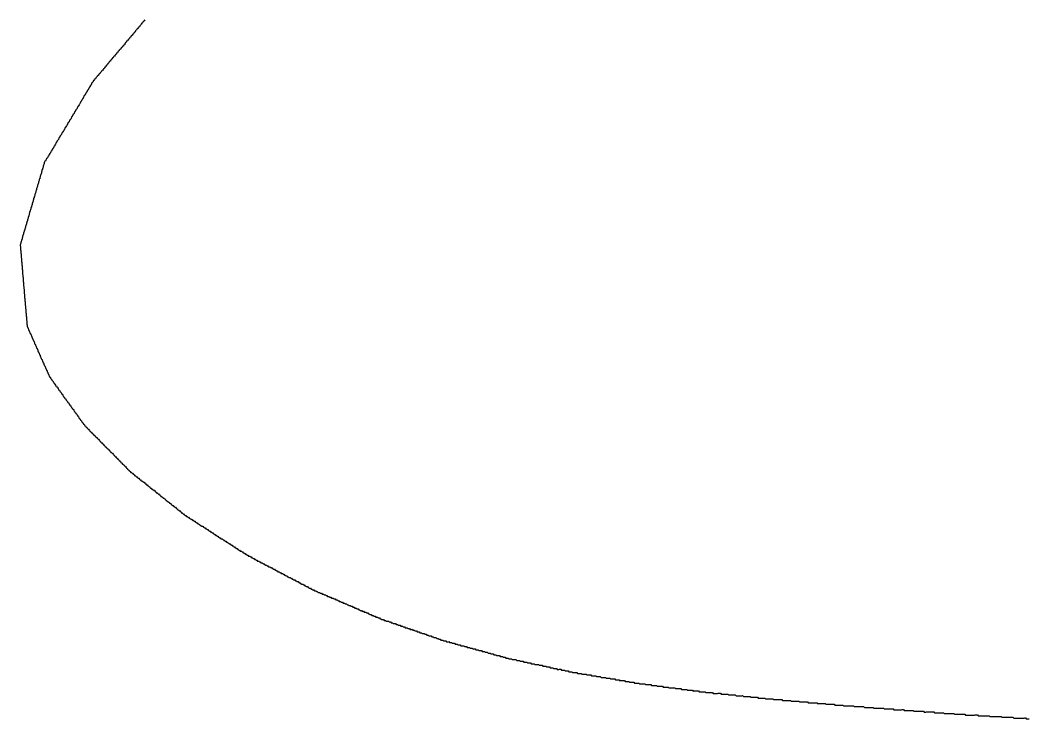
# Model space of a CAD drawing. Header units: millimetres. Extents: x 41 to 1041, y 1148 to 1248.
# Drawn here: x 66.78 to 78.84, y 1159.29 to 1167.64 of the extents above; entities that cross this region are included whole.
import ezdxf

# ---------------------------------------------------------------- set-up
doc = ezdxf.new("R2010")
doc.units = ezdxf.units.MM

msp = doc.modelspace()

# ---------------------------------------------------------------- linework, layer by layer
at = {"color": 3}
msp.add_polyline3d([(68.269, 1167.646, 0), (68.263, 1167.636, 0), (68.257, 1167.626, 0), (68.251, 1167.626, 0), (68.246, 1167.616, 0), (68.24, 1167.606, 0), (68.234, 1167.606, 0), (68.228, 1167.596, 0), (68.222, 1167.586, 0), (68.217, 1167.585, 0), (68.211, 1167.575, 0), (68.205, 1167.565, 0), (68.199, 1167.565, 0), (68.194, 1167.555, 0), (68.188, 1167.545, 0), (68.182, 1167.545, 0), (68.176, 1167.535, 0), (68.172, 1167.525, 0), (68.166, 1167.525, 0), (68.16, 1167.515, 0), (68.154, 1167.505, 0), (68.149, 1167.495, 0), (68.143, 1167.495, 0), (68.137, 1167.485, 0), (68.131, 1167.475, 0), (68.126, 1167.475, 0), (68.12, 1167.465, 0), (68.114, 1167.455, 0), (68.108, 1167.455, 0), (68.102, 1167.445, 0), (68.097, 1167.435, 0), (68.091, 1167.435, 0), (68.085, 1167.425, 0), (68.079, 1167.415, 0), (68.074, 1167.415, 0), (68.068, 1167.404, 0), (68.062, 1167.394, 0), (68.056, 1167.394, 0), (68.052, 1167.384, 0), (68.046, 1167.374, 0), (68.04, 1167.374, 0), (68.034, 1167.364, 0), (68.028, 1167.354, 0), (68.023, 1167.354, 0), (68.017, 1167.344, 0), (68.011, 1167.334, 0), (68.005, 1167.334, 0), (68, 1167.324, 0), (67.994, 1167.314, 0), (67.988, 1167.314, 0), (67.982, 1167.304, 0), (67.977, 1167.294, 0), (67.971, 1167.294, 0), (67.965, 1167.284, 0), (67.959, 1167.274, 0), (67.953, 1167.274, 0), (67.948, 1167.264, 0), (67.942, 1167.254, 0), (67.936, 1167.254, 0), (67.93, 1167.244, 0), (67.926, 1167.233, 0), (67.92, 1167.233, 0), (67.914, 1167.223, 0), (67.908, 1167.213, 0), (67.903, 1167.213, 0), (67.897, 1167.203, 0), (67.891, 1167.193, 0), (67.885, 1167.193, 0), (67.879, 1167.183, 0), (67.874, 1167.173, 0), (67.868, 1167.173, 0), (67.862, 1167.163, 0), (67.856, 1167.153, 0), (67.851, 1167.153, 0), (67.845, 1167.143, 0), (67.839, 1167.133, 0), (67.833, 1167.123, 0), (67.827, 1167.123, 0), (67.822, 1167.113, 0), (67.816, 1167.103, 0), (67.81, 1167.103, 0), (67.804, 1167.093, 0), (67.8, 1167.083, 0), (67.794, 1167.083, 0), (67.788, 1167.073, 0), (67.782, 1167.062, 0), (67.776, 1167.062, 0), (67.771, 1167.052, 0), (67.765, 1167.042, 0), (67.759, 1167.042, 0), (67.753, 1167.032, 0), (67.748, 1167.022, 0), (67.742, 1167.022, 0), (67.736, 1167.012, 0), (67.73, 1167.002, 0), (67.724, 1167.002, 0), (67.719, 1166.992, 0), (67.713, 1166.982, 0), (67.707, 1166.982, 0), (67.701, 1166.972, 0), (67.696, 1166.962, 0), (67.69, 1166.962, 0), (67.684, 1166.952, 0), (67.679, 1166.942, 0), (67.673, 1166.942, 0), (67.668, 1166.932, 0), (67.662, 1166.922, 0), (67.656, 1166.922, 0), (67.651, 1166.912, 0), (67.647, 1166.902, 0), (67.642, 1166.892, 0), (67.637, 1166.892, 0), (67.633, 1166.881, 0), (67.628, 1166.871, 0), (67.624, 1166.861, 0), (67.619, 1166.861, 0), (67.614, 1166.851, 0), (67.61, 1166.841, 0), (67.605, 1166.831, 0), (67.601, 1166.831, 0), (67.596, 1166.821, 0), (67.591, 1166.811, 0), (67.587, 1166.801, 0), (67.582, 1166.801, 0), (67.579, 1166.791, 0), (67.574, 1166.781, 0), (67.569, 1166.771, 0), (67.565, 1166.771, 0), (67.56, 1166.761, 0), (67.556, 1166.751, 0), (67.551, 1166.741, 0), (67.546, 1166.741, 0), (67.542, 1166.731, 0), (67.537, 1166.721, 0), (67.533, 1166.711, 0), (67.528, 1166.701, 0), (67.523, 1166.701, 0), (67.519, 1166.691, 0), (67.514, 1166.681, 0), (67.51, 1166.671, 0), (67.505, 1166.671, 0), (67.5, 1166.661, 0), (67.497, 1166.651, 0), (67.492, 1166.641, 0), (67.488, 1166.64, 0), (67.483, 1166.63, 0), (67.478, 1166.62, 0), (67.474, 1166.61, 0), (67.469, 1166.61, 0), (67.465, 1166.6, 0), (67.46, 1166.59, 0), (67.455, 1166.58, 0), (67.451, 1166.58, 0), (67.446, 1166.57, 0), (67.442, 1166.56, 0), (67.437, 1166.55, 0), (67.432, 1166.55, 0), (67.428, 1166.54, 0), (67.423, 1166.53, 0), (67.419, 1166.52, 0), (67.414, 1166.52, 0), (67.409, 1166.51, 0), (67.406, 1166.5, 0), (67.401, 1166.49, 0), (67.397, 1166.49, 0), (67.392, 1166.48, 0), (67.387, 1166.47, 0), (67.383, 1166.46, 0), (67.378, 1166.45, 0), (67.373, 1166.45, 0), (67.369, 1166.44, 0), (67.364, 1166.43, 0), (67.36, 1166.42, 0), (67.355, 1166.42, 0), (67.35, 1166.41, 0), (67.346, 1166.4, 0), (67.341, 1166.389, 0), (67.337, 1166.389, 0), (67.332, 1166.379, 0), (67.327, 1166.369, 0), (67.323, 1166.359, 0), (67.318, 1166.359, 0), (67.315, 1166.349, 0), (67.31, 1166.339, 0), (67.305, 1166.329, 0), (67.301, 1166.329, 0), (67.296, 1166.319, 0), (67.291, 1166.309, 0), (67.287, 1166.299, 0), (67.282, 1166.299, 0), (67.278, 1166.289, 0), (67.273, 1166.279, 0), (67.268, 1166.269, 0), (67.264, 1166.269, 0), (67.259, 1166.259, 0), (67.254, 1166.249, 0), (67.25, 1166.239, 0), (67.245, 1166.239, 0), (67.241, 1166.229, 0), (67.236, 1166.219, 0), (67.232, 1166.209, 0), (67.228, 1166.209, 0), (67.223, 1166.199, 0), (67.219, 1166.189, 0), (67.214, 1166.179, 0), (67.209, 1166.179, 0), (67.205, 1166.169, 0), (67.2, 1166.159, 0), (67.195, 1166.148, 0), (67.191, 1166.138, 0), (67.186, 1166.138, 0), (67.182, 1166.128, 0), (67.177, 1166.118, 0), (67.172, 1166.108, 0), (67.168, 1166.108, 0), (67.163, 1166.098, 0), (67.158, 1166.088, 0), (67.154, 1166.078, 0), (67.149, 1166.078, 0), (67.145, 1166.068, 0), (67.141, 1166.058, 0), (67.136, 1166.048, 0), (67.132, 1166.048, 0), (67.127, 1166.038, 0), (67.122, 1166.028, 0), (67.118, 1166.018, 0), (67.113, 1166.018, 0), (67.109, 1166.008, 0), (67.104, 1165.998, 0), (67.099, 1165.988, 0), (67.095, 1165.988, 0), (67.09, 1165.978, 0), (67.085, 1165.968, 0), (67.081, 1165.958, 0), (67.076, 1165.958, 0), (67.072, 1165.948, 0), (67.067, 1165.938, 0), (67.065, 1165.928, 0), (67.063, 1165.918, 0), (67.061, 1165.918, 0), (67.058, 1165.908, 0), (67.056, 1165.898, 0), (67.053, 1165.887, 0), (67.05, 1165.877, 0), (67.048, 1165.867, 0), (67.045, 1165.857, 0), (67.043, 1165.857, 0), (67.04, 1165.847, 0), (67.038, 1165.837, 0), (67.035, 1165.827, 0), (67.033, 1165.817, 0), (67.03, 1165.807, 0), (67.027, 1165.797, 0), (67.025, 1165.797, 0), (67.022, 1165.787, 0), (67.02, 1165.777, 0), (67.018, 1165.767, 0), (67.016, 1165.757, 0), (67.013, 1165.747, 0), (67.011, 1165.747, 0), (67.008, 1165.737, 0), (67.005, 1165.727, 0), (67.003, 1165.717, 0), (67, 1165.707, 0), (66.998, 1165.697, 0), (66.995, 1165.687, 0), (66.993, 1165.687, 0), (66.99, 1165.677, 0), (66.988, 1165.667, 0), (66.985, 1165.657, 0), (66.983, 1165.647, 0), (66.98, 1165.637, 0), (66.977, 1165.637, 0), (66.975, 1165.627, 0), (66.973, 1165.617, 0), (66.971, 1165.607, 0), (66.968, 1165.597, 0), (66.966, 1165.587, 0), (66.963, 1165.577, 0), (66.961, 1165.577, 0), (66.958, 1165.567, 0), (66.955, 1165.557, 0), (66.953, 1165.547, 0), (66.95, 1165.537, 0), (66.948, 1165.527, 0), (66.945, 1165.517, 0), (66.943, 1165.517, 0), (66.94, 1165.507, 0), (66.938, 1165.497, 0), (66.935, 1165.487, 0), (66.933, 1165.477, 0), (66.931, 1165.467, 0), (66.928, 1165.467, 0), (66.926, 1165.457, 0), (66.923, 1165.447, 0), (66.921, 1165.437, 0), (66.918, 1165.427, 0), (66.916, 1165.417, 0), (66.913, 1165.407, 0), (66.91, 1165.407, 0), (66.908, 1165.396, 0), (66.905, 1165.386, 0), (66.903, 1165.376, 0), (66.9, 1165.366, 0), (66.898, 1165.356, 0), (66.895, 1165.356, 0), (66.892, 1165.346, 0), (66.89, 1165.336, 0), (66.888, 1165.326, 0), (66.886, 1165.316, 0), (66.883, 1165.306, 0), (66.881, 1165.296, 0), (66.878, 1165.296, 0), (66.876, 1165.286, 0), (66.873, 1165.276, 0), (66.87, 1165.266, 0), (66.868, 1165.256, 0), (66.865, 1165.246, 0), (66.863, 1165.236, 0), (66.86, 1165.236, 0), (66.858, 1165.226, 0), (66.855, 1165.216, 0), (66.853, 1165.206, 0), (66.85, 1165.196, 0), (66.848, 1165.186, 0), (66.846, 1165.186, 0), (66.843, 1165.176, 0), (66.841, 1165.166, 0), (66.838, 1165.156, 0), (66.836, 1165.146, 0), (66.833, 1165.136, 0), (66.83, 1165.126, 0), (66.828, 1165.126, 0), (66.825, 1165.116, 0), (66.823, 1165.106, 0), (66.82, 1165.096, 0), (66.818, 1165.086, 0), (66.815, 1165.076, 0), (66.813, 1165.076, 0), (66.81, 1165.066, 0), (66.807, 1165.056, 0), (66.805, 1165.046, 0), (66.803, 1165.036, 0), (66.801, 1165.026, 0), (66.798, 1165.016, 0), (66.796, 1165.016, 0), (66.793, 1165.006, 0), (66.79, 1164.996, 0), (66.788, 1164.986, 0), (66.785, 1164.976, 0), (66.783, 1164.966, 0), (66.78, 1164.956, 0), (66.779, 1164.956, 0), (66.78, 1164.946, 0), (66.781, 1164.936, 0), (66.781, 1164.926, 0), (66.782, 1164.916, 0), (66.783, 1164.906, 0), (66.783, 1164.896, 0), (66.785, 1164.886, 0), (66.786, 1164.886, 0), (66.787, 1164.876, 0), (66.787, 1164.866, 0), (66.788, 1164.856, 0), (66.789, 1164.846, 0), (66.789, 1164.836, 0), (66.79, 1164.826, 0), (66.791, 1164.816, 0), (66.791, 1164.806, 0), (66.792, 1164.806, 0), (66.793, 1164.796, 0), (66.793, 1164.786, 0), (66.794, 1164.776, 0), (66.795, 1164.766, 0), (66.796, 1164.756, 0), (66.797, 1164.746, 0), (66.798, 1164.736, 0), (66.799, 1164.736, 0), (66.799, 1164.726, 0), (66.8, 1164.716, 0), (66.801, 1164.706, 0), (66.801, 1164.696, 0), (66.802, 1164.686, 0), (66.803, 1164.676, 0), (66.803, 1164.666, 0), (66.804, 1164.656, 0), (66.805, 1164.656, 0), (66.806, 1164.646, 0), (66.806, 1164.636, 0), (66.807, 1164.626, 0), (66.808, 1164.616, 0), (66.808, 1164.606, 0), (66.81, 1164.596, 0), (66.811, 1164.586, 0), (66.811, 1164.586, 0), (66.812, 1164.576, 0), (66.813, 1164.566, 0), (66.813, 1164.556, 0), (66.814, 1164.546, 0), (66.815, 1164.536, 0), (66.816, 1164.526, 0), (66.816, 1164.516, 0), (66.817, 1164.506, 0), (66.818, 1164.506, 0), (66.818, 1164.496, 0), (66.819, 1164.486, 0), (66.82, 1164.476, 0), (66.82, 1164.466, 0), (66.821, 1164.456, 0), (66.823, 1164.446, 0), (66.823, 1164.436, 0), (66.824, 1164.436, 0), (66.825, 1164.426, 0), (66.826, 1164.416, 0), (66.826, 1164.406, 0), (66.827, 1164.396, 0), (66.828, 1164.386, 0), (66.828, 1164.376, 0), (66.829, 1164.366, 0), (66.83, 1164.356, 0), (66.83, 1164.356, 0), (66.831, 1164.346, 0), (66.832, 1164.336, 0), (66.832, 1164.326, 0), (66.833, 1164.316, 0), (66.835, 1164.306, 0), (66.836, 1164.296, 0), (66.836, 1164.286, 0), (66.837, 1164.276, 0), (66.838, 1164.276, 0), (66.838, 1164.266, 0), (66.839, 1164.256, 0), (66.84, 1164.246, 0), (66.84, 1164.236, 0), (66.841, 1164.226, 0), (66.842, 1164.216, 0), (66.842, 1164.206, 0), (66.843, 1164.206, 0), (66.844, 1164.196, 0), (66.845, 1164.186, 0), (66.845, 1164.176, 0), (66.846, 1164.166, 0), (66.848, 1164.156, 0), (66.848, 1164.146, 0), (66.849, 1164.136, 0), (66.85, 1164.126, 0), (66.85, 1164.126, 0), (66.851, 1164.116, 0), (66.852, 1164.106, 0), (66.853, 1164.096, 0), (66.853, 1164.086, 0), (66.854, 1164.076, 0), (66.855, 1164.066, 0), (66.855, 1164.056, 0), (66.856, 1164.056, 0), (66.857, 1164.046, 0), (66.857, 1164.036, 0), (66.858, 1164.026, 0), (66.859, 1164.016, 0), (66.86, 1164.006, 0), (66.861, 1163.996, 0), (66.862, 1163.986, 0), (66.863, 1163.976, 0), (66.866, 1163.976, 0), (66.87, 1163.966, 0), (66.873, 1163.956, 0), (66.877, 1163.946, 0), (66.88, 1163.936, 0), (66.884, 1163.936, 0), (66.887, 1163.926, 0), (66.891, 1163.916, 0), (66.894, 1163.906, 0), (66.898, 1163.896, 0), (66.901, 1163.896, 0), (66.905, 1163.886, 0), (66.909, 1163.876, 0), (66.913, 1163.866, 0), (66.917, 1163.857, 0), (66.92, 1163.847, 0), (66.924, 1163.847, 0), (66.927, 1163.837, 0), (66.931, 1163.827, 0), (66.934, 1163.817, 0), (66.938, 1163.807, 0), (66.941, 1163.807, 0), (66.945, 1163.797, 0), (66.949, 1163.787, 0), (66.952, 1163.777, 0), (66.956, 1163.767, 0), (66.959, 1163.767, 0), (66.963, 1163.757, 0), (66.966, 1163.747, 0), (66.97, 1163.737, 0), (66.973, 1163.727, 0), (66.978, 1163.717, 0), (66.981, 1163.717, 0), (66.985, 1163.707, 0), (66.989, 1163.697, 0), (66.992, 1163.687, 0), (66.996, 1163.677, 0), (66.999, 1163.677, 0), (67.003, 1163.667, 0), (67.006, 1163.657, 0), (67.01, 1163.647, 0), (67.013, 1163.637, 0), (67.017, 1163.637, 0), (67.02, 1163.627, 0), (67.024, 1163.617, 0), (67.028, 1163.607, 0), (67.031, 1163.597, 0), (67.035, 1163.587, 0), (67.038, 1163.587, 0), (67.042, 1163.577, 0), (67.046, 1163.567, 0), (67.05, 1163.557, 0), (67.053, 1163.547, 0), (67.057, 1163.547, 0), (67.061, 1163.537, 0), (67.064, 1163.528, 0), (67.068, 1163.518, 0), (67.071, 1163.508, 0), (67.075, 1163.508, 0), (67.078, 1163.498, 0), (67.082, 1163.488, 0), (67.085, 1163.478, 0), (67.089, 1163.468, 0), (67.092, 1163.458, 0), (67.096, 1163.458, 0), (67.1, 1163.448, 0), (67.103, 1163.438, 0), (67.108, 1163.428, 0), (67.111, 1163.418, 0), (67.115, 1163.418, 0), (67.118, 1163.408, 0), (67.122, 1163.398, 0), (67.125, 1163.388, 0), (67.129, 1163.378, 0), (67.134, 1163.378, 0), (67.139, 1163.368, 0), (67.144, 1163.358, 0), (67.149, 1163.348, 0), (67.154, 1163.348, 0), (67.159, 1163.338, 0), (67.165, 1163.328, 0), (67.17, 1163.328, 0), (67.175, 1163.318, 0), (67.18, 1163.308, 0), (67.185, 1163.298, 0), (67.19, 1163.298, 0), (67.195, 1163.288, 0), (67.201, 1163.278, 0), (67.207, 1163.268, 0), (67.212, 1163.269, 0), (67.217, 1163.259, 0), (67.222, 1163.249, 0), (67.227, 1163.249, 0), (67.232, 1163.239, 0), (67.237, 1163.229, 0), (67.242, 1163.219, 0), (67.248, 1163.219, 0), (67.253, 1163.209, 0), (67.258, 1163.199, 0), (67.263, 1163.199, 0), (67.268, 1163.189, 0), (67.273, 1163.179, 0), (67.278, 1163.169, 0), (67.283, 1163.169, 0), (67.289, 1163.159, 0), (67.294, 1163.149, 0), (67.299, 1163.139, 0), (67.304, 1163.139, 0), (67.31, 1163.129, 0), (67.315, 1163.119, 0), (67.32, 1163.119, 0), (67.325, 1163.109, 0), (67.331, 1163.099, 0), (67.336, 1163.089, 0), (67.341, 1163.089, 0), (67.346, 1163.079, 0), (67.351, 1163.069, 0), (67.356, 1163.069, 0), (67.361, 1163.06, 0), (67.366, 1163.05, 0), (67.372, 1163.04, 0), (67.377, 1163.04, 0), (67.382, 1163.03, 0), (67.387, 1163.02, 0), (67.392, 1163.01, 0), (67.397, 1163.01, 0), (67.402, 1163, 0), (67.409, 1162.99, 0), (67.414, 1162.99, 0), (67.419, 1162.98, 0), (67.424, 1162.97, 0), (67.429, 1162.96, 0), (67.434, 1162.96, 0), (67.439, 1162.95, 0), (67.444, 1162.94, 0), (67.45, 1162.94, 0), (67.455, 1162.93, 0), (67.46, 1162.92, 0), (67.465, 1162.91, 0), (67.47, 1162.91, 0), (67.475, 1162.9, 0), (67.48, 1162.89, 0), (67.486, 1162.88, 0), (67.491, 1162.88, 0), (67.496, 1162.87, 0), (67.501, 1162.86, 0), (67.506, 1162.861, 0), (67.511, 1162.851, 0), (67.517, 1162.841, 0), (67.522, 1162.831, 0), (67.528, 1162.831, 0), (67.533, 1162.821, 0), (67.538, 1162.811, 0), (67.543, 1162.811, 0), (67.548, 1162.801, 0), (67.554, 1162.791, 0), (67.56, 1162.791, 0), (67.566, 1162.781, 0), (67.573, 1162.771, 0), (67.579, 1162.771, 0), (67.585, 1162.761, 0), (67.591, 1162.751, 0), (67.597, 1162.751, 0), (67.603, 1162.741, 0), (67.61, 1162.731, 0), (67.616, 1162.731, 0), (67.622, 1162.721, 0), (67.628, 1162.721, 0), (67.634, 1162.711, 0), (67.641, 1162.701, 0), (67.647, 1162.701, 0), (67.654, 1162.692, 0), (67.66, 1162.682, 0), (67.666, 1162.682, 0), (67.672, 1162.672, 0), (67.679, 1162.662, 0), (67.685, 1162.662, 0), (67.691, 1162.652, 0), (67.697, 1162.652, 0), (67.703, 1162.642, 0), (67.71, 1162.632, 0), (67.716, 1162.632, 0), (67.722, 1162.622, 0), (67.728, 1162.612, 0), (67.734, 1162.612, 0), (67.74, 1162.602, 0), (67.747, 1162.592, 0), (67.753, 1162.592, 0), (67.759, 1162.582, 0), (67.765, 1162.582, 0), (67.771, 1162.572, 0), (67.778, 1162.562, 0), (67.784, 1162.562, 0), (67.791, 1162.552, 0), (67.797, 1162.542, 0), (67.803, 1162.543, 0), (67.809, 1162.533, 0), (67.816, 1162.523, 0), (67.822, 1162.523, 0), (67.828, 1162.513, 0), (67.834, 1162.513, 0), (67.84, 1162.503, 0), (67.847, 1162.493, 0), (67.853, 1162.493, 0), (67.859, 1162.483, 0), (67.865, 1162.473, 0), (67.871, 1162.473, 0), (67.878, 1162.463, 0), (67.884, 1162.463, 0), (67.89, 1162.453, 0), (67.896, 1162.443, 0), (67.902, 1162.443, 0), (67.908, 1162.433, 0), (67.915, 1162.423, 0), (67.921, 1162.423, 0), (67.927, 1162.413, 0), (67.934, 1162.403, 0), (67.94, 1162.403, 0), (67.947, 1162.394, 0), (67.953, 1162.394, 0), (67.959, 1162.384, 0), (67.965, 1162.374, 0), (67.971, 1162.374, 0), (67.978, 1162.364, 0), (67.984, 1162.354, 0), (67.99, 1162.354, 0), (67.996, 1162.344, 0), (68.002, 1162.334, 0), (68.008, 1162.334, 0), (68.015, 1162.324, 0), (68.021, 1162.324, 0), (68.027, 1162.314, 0), (68.033, 1162.304, 0), (68.039, 1162.304, 0), (68.046, 1162.294, 0), (68.052, 1162.284, 0), (68.058, 1162.284, 0), (68.064, 1162.274, 0), (68.07, 1162.264, 0), (68.077, 1162.264, 0), (68.084, 1162.254, 0), (68.09, 1162.254, 0), (68.096, 1162.245, 0), (68.103, 1162.235, 0), (68.11, 1162.235, 0), (68.117, 1162.225, 0), (68.123, 1162.225, 0), (68.13, 1162.215, 0), (68.137, 1162.215, 0), (68.144, 1162.205, 0), (68.151, 1162.195, 0), (68.158, 1162.195, 0), (68.165, 1162.185, 0), (68.172, 1162.185, 0), (68.179, 1162.175, 0), (68.185, 1162.175, 0), (68.192, 1162.165, 0), (68.199, 1162.165, 0), (68.206, 1162.155, 0), (68.213, 1162.145, 0), (68.22, 1162.145, 0), (68.227, 1162.135, 0), (68.234, 1162.135, 0), (68.241, 1162.126, 0), (68.248, 1162.126, 0), (68.255, 1162.116, 0), (68.262, 1162.116, 0), (68.269, 1162.106, 0), (68.276, 1162.096, 0), (68.283, 1162.096, 0), (68.29, 1162.086, 0), (68.297, 1162.086, 0), (68.304, 1162.076, 0), (68.311, 1162.076, 0), (68.317, 1162.066, 0), (68.324, 1162.066, 0), (68.331, 1162.056, 0), (68.338, 1162.046, 0), (68.345, 1162.046, 0), (68.352, 1162.036, 0), (68.359, 1162.036, 0), (68.366, 1162.026, 0), (68.373, 1162.026, 0), (68.38, 1162.016, 0), (68.386, 1162.017, 0), (68.393, 1162.007, 0), (68.4, 1161.997, 0), (68.407, 1161.997, 0), (68.414, 1161.987, 0), (68.421, 1161.987, 0), (68.428, 1161.977, 0), (68.435, 1161.977, 0), (68.443, 1161.967, 0), (68.45, 1161.967, 0), (68.456, 1161.957, 0), (68.463, 1161.947, 0), (68.47, 1161.947, 0), (68.477, 1161.937, 0), (68.484, 1161.937, 0), (68.491, 1161.927, 0), (68.498, 1161.927, 0), (68.505, 1161.917, 0), (68.512, 1161.917, 0), (68.518, 1161.907, 0), (68.525, 1161.897, 0), (68.532, 1161.898, 0), (68.539, 1161.888, 0), (68.546, 1161.888, 0), (68.553, 1161.878, 0), (68.56, 1161.878, 0), (68.567, 1161.868, 0), (68.574, 1161.868, 0), (68.581, 1161.858, 0), (68.587, 1161.848, 0), (68.594, 1161.848, 0), (68.601, 1161.838, 0), (68.608, 1161.838, 0), (68.615, 1161.828, 0), (68.622, 1161.828, 0), (68.63, 1161.818, 0), (68.637, 1161.818, 0), (68.644, 1161.808, 0), (68.651, 1161.798, 0), (68.657, 1161.798, 0), (68.664, 1161.788, 0), (68.671, 1161.788, 0), (68.678, 1161.778, 0), (68.685, 1161.779, 0), (68.692, 1161.769, 0), (68.699, 1161.769, 0), (68.706, 1161.759, 0), (68.713, 1161.749, 0), (68.72, 1161.749, 0), (68.727, 1161.739, 0), (68.733, 1161.739, 0), (68.74, 1161.729, 0), (68.747, 1161.729, 0), (68.754, 1161.719, 0), (68.762, 1161.719, 0), (68.769, 1161.709, 0), (68.777, 1161.709, 0), (68.784, 1161.699, 0), (68.791, 1161.699, 0), (68.799, 1161.689, 0), (68.806, 1161.689, 0), (68.815, 1161.679, 0), (68.822, 1161.679, 0), (68.83, 1161.67, 0), (68.837, 1161.67, 0), (68.844, 1161.66, 0), (68.852, 1161.66, 0), (68.859, 1161.65, 0), (68.867, 1161.65, 0), (68.874, 1161.64, 0), (68.881, 1161.64, 0), (68.889, 1161.63, 0), (68.896, 1161.63, 0), (68.904, 1161.62, 0), (68.911, 1161.62, 0), (68.919, 1161.61, 0), (68.926, 1161.61, 0), (68.933, 1161.6, 0), (68.941, 1161.6, 0), (68.948, 1161.59, 0), (68.956, 1161.59, 0), (68.963, 1161.59, 0), (68.97, 1161.58, 0), (68.978, 1161.581, 0), (68.985, 1161.571, 0), (68.993, 1161.571, 0), (69, 1161.561, 0), (69.008, 1161.561, 0), (69.015, 1161.551, 0), (69.022, 1161.551, 0), (69.03, 1161.541, 0), (69.037, 1161.541, 0), (69.046, 1161.531, 0), (69.053, 1161.531, 0), (69.061, 1161.521, 0), (69.068, 1161.521, 0), (69.075, 1161.511, 0), (69.083, 1161.511, 0), (69.09, 1161.501, 0), (69.098, 1161.501, 0), (69.105, 1161.491, 0), (69.112, 1161.491, 0), (69.12, 1161.482, 0), (69.127, 1161.482, 0), (69.135, 1161.472, 0), (69.142, 1161.472, 0), (69.15, 1161.462, 0), (69.157, 1161.462, 0), (69.164, 1161.452, 0), (69.172, 1161.452, 0), (69.179, 1161.442, 0), (69.187, 1161.442, 0), (69.194, 1161.442, 0), (69.202, 1161.432, 0), (69.209, 1161.432, 0), (69.216, 1161.422, 0), (69.224, 1161.422, 0), (69.231, 1161.412, 0), (69.239, 1161.412, 0), (69.246, 1161.402, 0), (69.253, 1161.402, 0), (69.261, 1161.392, 0), (69.268, 1161.393, 0), (69.277, 1161.383, 0), (69.284, 1161.383, 0), (69.292, 1161.373, 0), (69.299, 1161.373, 0), (69.306, 1161.363, 0), (69.314, 1161.363, 0), (69.321, 1161.353, 0), (69.329, 1161.353, 0), (69.336, 1161.343, 0), (69.344, 1161.343, 0), (69.351, 1161.333, 0), (69.358, 1161.333, 0), (69.366, 1161.323, 0), (69.373, 1161.323, 0), (69.381, 1161.313, 0), (69.388, 1161.313, 0), (69.396, 1161.303, 0), (69.403, 1161.303, 0), (69.41, 1161.293, 0), (69.418, 1161.294, 0), (69.425, 1161.294, 0), (69.433, 1161.284, 0), (69.44, 1161.284, 0), (69.448, 1161.274, 0), (69.455, 1161.274, 0), (69.462, 1161.264, 0), (69.47, 1161.264, 0), (69.477, 1161.254, 0), (69.485, 1161.254, 0), (69.492, 1161.244, 0), (69.5, 1161.244, 0), (69.509, 1161.234, 0), (69.517, 1161.234, 0), (69.525, 1161.234, 0), (69.532, 1161.224, 0), (69.54, 1161.224, 0), (69.548, 1161.214, 0), (69.556, 1161.214, 0), (69.564, 1161.205, 0), (69.571, 1161.205, 0), (69.579, 1161.205, 0), (69.587, 1161.195, 0), (69.595, 1161.195, 0), (69.603, 1161.185, 0), (69.61, 1161.185, 0), (69.618, 1161.175, 0), (69.626, 1161.175, 0), (69.634, 1161.175, 0), (69.642, 1161.165, 0), (69.649, 1161.165, 0), (69.657, 1161.155, 0), (69.665, 1161.155, 0), (69.673, 1161.155, 0), (69.681, 1161.145, 0), (69.688, 1161.145, 0), (69.696, 1161.135, 0), (69.704, 1161.135, 0), (69.712, 1161.126, 0), (69.72, 1161.126, 0), (69.728, 1161.126, 0), (69.735, 1161.116, 0), (69.743, 1161.116, 0), (69.751, 1161.106, 0), (69.759, 1161.106, 0), (69.767, 1161.106, 0), (69.775, 1161.096, 0), (69.783, 1161.096, 0), (69.791, 1161.086, 0), (69.799, 1161.086, 0), (69.807, 1161.076, 0), (69.814, 1161.076, 0), (69.822, 1161.076, 0), (69.83, 1161.066, 0), (69.838, 1161.066, 0), (69.846, 1161.056, 0), (69.853, 1161.057, 0), (69.861, 1161.047, 0), (69.869, 1161.047, 0), (69.877, 1161.047, 0), (69.885, 1161.037, 0), (69.893, 1161.037, 0), (69.9, 1161.027, 0), (69.908, 1161.027, 0), (69.916, 1161.027, 0), (69.924, 1161.017, 0), (69.932, 1161.017, 0), (69.939, 1161.007, 0), (69.947, 1161.007, 0), (69.955, 1160.997, 0), (69.963, 1160.997, 0), (69.971, 1160.997, 0), (69.978, 1160.987, 0), (69.986, 1160.987, 0), (69.994, 1160.977, 0), (70.002, 1160.978, 0), (70.01, 1160.978, 0), (70.017, 1160.968, 0), (70.025, 1160.968, 0), (70.033, 1160.958, 0), (70.041, 1160.958, 0), (70.05, 1160.948, 0), (70.058, 1160.948, 0), (70.065, 1160.948, 0), (70.073, 1160.938, 0), (70.081, 1160.938, 0), (70.089, 1160.928, 0), (70.097, 1160.928, 0), (70.104, 1160.928, 0), (70.112, 1160.918, 0), (70.12, 1160.918, 0), (70.128, 1160.908, 0), (70.136, 1160.908, 0), (70.143, 1160.898, 0), (70.151, 1160.899, 0), (70.159, 1160.899, 0), (70.167, 1160.889, 0), (70.175, 1160.889, 0), (70.182, 1160.879, 0), (70.19, 1160.879, 0), (70.198, 1160.869, 0), (70.206, 1160.869, 0), (70.214, 1160.869, 0), (70.222, 1160.859, 0), (70.229, 1160.859, 0), (70.237, 1160.849, 0), (70.245, 1160.849, 0), (70.253, 1160.849, 0), (70.261, 1160.839, 0), (70.268, 1160.839, 0), (70.276, 1160.829, 0), (70.284, 1160.829, 0), (70.292, 1160.83, 0), (70.301, 1160.82, 0), (70.309, 1160.82, 0), (70.317, 1160.82, 0), (70.325, 1160.81, 0), (70.333, 1160.81, 0), (70.342, 1160.8, 0), (70.35, 1160.8, 0), (70.358, 1160.8, 0), (70.366, 1160.79, 0), (70.375, 1160.79, 0), (70.383, 1160.79, 0), (70.391, 1160.78, 0), (70.399, 1160.78, 0), (70.407, 1160.78, 0), (70.415, 1160.77, 0), (70.423, 1160.77, 0), (70.431, 1160.77, 0), (70.44, 1160.761, 0), (70.448, 1160.761, 0), (70.456, 1160.751, 0), (70.464, 1160.751, 0), (70.472, 1160.751, 0), (70.48, 1160.741, 0), (70.488, 1160.741, 0), (70.496, 1160.741, 0), (70.504, 1160.731, 0), (70.513, 1160.731, 0), (70.521, 1160.731, 0), (70.529, 1160.721, 0), (70.537, 1160.721, 0), (70.545, 1160.721, 0), (70.553, 1160.711, 0), (70.561, 1160.711, 0), (70.569, 1160.711, 0), (70.578, 1160.701, 0), (70.586, 1160.702, 0), (70.594, 1160.692, 0), (70.602, 1160.692, 0), (70.61, 1160.692, 0), (70.618, 1160.682, 0), (70.626, 1160.682, 0), (70.634, 1160.682, 0), (70.643, 1160.672, 0), (70.651, 1160.672, 0), (70.659, 1160.672, 0), (70.667, 1160.662, 0), (70.675, 1160.662, 0), (70.683, 1160.662, 0), (70.692, 1160.652, 0), (70.7, 1160.652, 0), (70.708, 1160.642, 0), (70.717, 1160.642, 0), (70.725, 1160.642, 0), (70.733, 1160.633, 0), (70.741, 1160.633, 0), (70.749, 1160.633, 0), (70.757, 1160.623, 0), (70.765, 1160.623, 0), (70.773, 1160.623, 0), (70.782, 1160.613, 0), (70.79, 1160.613, 0), (70.798, 1160.613, 0), (70.806, 1160.603, 0), (70.814, 1160.603, 0), (70.822, 1160.603, 0), (70.83, 1160.593, 0), (70.838, 1160.593, 0), (70.847, 1160.583, 0), (70.855, 1160.583, 0), (70.863, 1160.583, 0), (70.871, 1160.573, 0), (70.879, 1160.574, 0), (70.887, 1160.574, 0), (70.895, 1160.564, 0), (70.903, 1160.564, 0), (70.912, 1160.564, 0), (70.92, 1160.554, 0), (70.928, 1160.554, 0), (70.936, 1160.554, 0), (70.944, 1160.544, 0), (70.952, 1160.544, 0), (70.96, 1160.534, 0), (70.968, 1160.534, 0), (70.977, 1160.534, 0), (70.985, 1160.524, 0), (70.993, 1160.524, 0), (71.001, 1160.524, 0), (71.01, 1160.514, 0), (71.018, 1160.514, 0), (71.026, 1160.515, 0), (71.034, 1160.505, 0), (71.042, 1160.505, 0), (71.051, 1160.505, 0), (71.059, 1160.495, 0), (71.067, 1160.495, 0), (71.075, 1160.495, 0), (71.083, 1160.485, 0), (71.091, 1160.485, 0), (71.099, 1160.475, 0), (71.108, 1160.475, 0), (71.116, 1160.475, 0), (71.124, 1160.475, 0), (71.133, 1160.465, 0), (71.141, 1160.465, 0), (71.149, 1160.465, 0), (71.158, 1160.455, 0), (71.166, 1160.455, 0), (71.174, 1160.456, 0), (71.183, 1160.456, 0), (71.191, 1160.446, 0), (71.2, 1160.446, 0), (71.208, 1160.446, 0), (71.216, 1160.436, 0), (71.225, 1160.436, 0), (71.233, 1160.436, 0), (71.241, 1160.426, 0), (71.25, 1160.426, 0), (71.258, 1160.426, 0), (71.266, 1160.426, 0), (71.275, 1160.416, 0), (71.283, 1160.416, 0), (71.291, 1160.416, 0), (71.3, 1160.406, 0), (71.308, 1160.406, 0), (71.317, 1160.406, 0), (71.325, 1160.407, 0), (71.333, 1160.397, 0), (71.342, 1160.397, 0), (71.35, 1160.397, 0), (71.358, 1160.387, 0), (71.367, 1160.387, 0), (71.375, 1160.387, 0), (71.383, 1160.377, 0), (71.392, 1160.377, 0), (71.4, 1160.377, 0), (71.409, 1160.377, 0), (71.418, 1160.367, 0), (71.426, 1160.367, 0), (71.435, 1160.367, 0), (71.443, 1160.357, 0), (71.451, 1160.357, 0), (71.46, 1160.357, 0), (71.468, 1160.358, 0), (71.476, 1160.348, 0), (71.485, 1160.348, 0), (71.493, 1160.348, 0), (71.501, 1160.338, 0), (71.51, 1160.338, 0), (71.518, 1160.338, 0), (71.527, 1160.328, 0), (71.535, 1160.328, 0), (71.543, 1160.328, 0), (71.552, 1160.328, 0), (71.56, 1160.318, 0), (71.568, 1160.318, 0), (71.577, 1160.318, 0), (71.585, 1160.308, 0), (71.593, 1160.308, 0), (71.602, 1160.308, 0), (71.61, 1160.308, 0), (71.619, 1160.299, 0), (71.627, 1160.299, 0), (71.635, 1160.299, 0), (71.644, 1160.289, 0), (71.652, 1160.289, 0), (71.66, 1160.289, 0), (71.669, 1160.279, 0), (71.677, 1160.279, 0), (71.685, 1160.279, 0), (71.694, 1160.279, 0), (71.702, 1160.269, 0), (71.711, 1160.269, 0), (71.719, 1160.269, 0), (71.727, 1160.259, 0), (71.736, 1160.259, 0), (71.744, 1160.259, 0), (71.752, 1160.259, 0), (71.761, 1160.25, 0), (71.769, 1160.25, 0), (71.777, 1160.25, 0), (71.786, 1160.24, 0), (71.794, 1160.24, 0), (71.803, 1160.24, 0), (71.811, 1160.23, 0), (71.819, 1160.23, 0), (71.828, 1160.23, 0), (71.836, 1160.23, 0), (71.845, 1160.22, 0), (71.854, 1160.22, 0), (71.862, 1160.22, 0), (71.871, 1160.22, 0), (71.879, 1160.21, 0), (71.888, 1160.21, 0), (71.896, 1160.21, 0), (71.905, 1160.211, 0), (71.913, 1160.201, 0), (71.922, 1160.201, 0), (71.93, 1160.201, 0), (71.939, 1160.201, 0), (71.948, 1160.191, 0), (71.956, 1160.191, 0), (71.965, 1160.191, 0), (71.973, 1160.191, 0), (71.982, 1160.181, 0), (71.99, 1160.181, 0), (71.999, 1160.181, 0), (72.007, 1160.181, 0), (72.016, 1160.171, 0), (72.024, 1160.171, 0), (72.033, 1160.171, 0), (72.041, 1160.171, 0), (72.05, 1160.161, 0), (72.058, 1160.162, 0), (72.067, 1160.162, 0), (72.075, 1160.162, 0), (72.084, 1160.162, 0), (72.092, 1160.152, 0), (72.101, 1160.152, 0), (72.11, 1160.152, 0), (72.118, 1160.152, 0), (72.127, 1160.142, 0), (72.135, 1160.142, 0), (72.144, 1160.142, 0), (72.152, 1160.142, 0), (72.161, 1160.132, 0), (72.169, 1160.132, 0), (72.178, 1160.132, 0), (72.186, 1160.132, 0), (72.195, 1160.122, 0), (72.203, 1160.123, 0), (72.212, 1160.123, 0), (72.22, 1160.123, 0), (72.229, 1160.113, 0), (72.237, 1160.113, 0), (72.246, 1160.113, 0), (72.255, 1160.113, 0), (72.263, 1160.103, 0), (72.272, 1160.103, 0), (72.28, 1160.103, 0), (72.289, 1160.103, 0), (72.297, 1160.103, 0), (72.306, 1160.093, 0), (72.314, 1160.093, 0), (72.323, 1160.093, 0), (72.331, 1160.093, 0), (72.34, 1160.083, 0), (72.348, 1160.084, 0), (72.357, 1160.084, 0), (72.365, 1160.084, 0), (72.375, 1160.074, 0), (72.383, 1160.074, 0), (72.392, 1160.074, 0), (72.401, 1160.074, 0), (72.409, 1160.064, 0), (72.418, 1160.064, 0), (72.426, 1160.064, 0), (72.435, 1160.064, 0), (72.443, 1160.054, 0), (72.452, 1160.054, 0), (72.46, 1160.054, 0), (72.469, 1160.054, 0), (72.477, 1160.044, 0), (72.486, 1160.044, 0), (72.494, 1160.045, 0), (72.503, 1160.045, 0), (72.511, 1160.045, 0), (72.52, 1160.035, 0), (72.528, 1160.035, 0), (72.537, 1160.035, 0), (72.546, 1160.035, 0), (72.554, 1160.025, 0), (72.563, 1160.025, 0), (72.571, 1160.025, 0), (72.58, 1160.025, 0), (72.588, 1160.015, 0), (72.597, 1160.015, 0), (72.605, 1160.015, 0), (72.614, 1160.015, 0), (72.622, 1160.005, 0), (72.631, 1160.005, 0), (72.64, 1160.006, 0), (72.648, 1160.006, 0), (72.657, 1160.006, 0), (72.666, 1159.996, 0), (72.674, 1159.996, 0), (72.683, 1159.996, 0), (72.692, 1159.996, 0), (72.7, 1159.996, 0), (72.709, 1159.996, 0), (72.718, 1159.986, 0), (72.726, 1159.986, 0), (72.735, 1159.986, 0), (72.744, 1159.986, 0), (72.752, 1159.986, 0), (72.761, 1159.976, 0), (72.769, 1159.976, 0), (72.778, 1159.976, 0), (72.787, 1159.977, 0), (72.795, 1159.977, 0), (72.804, 1159.967, 0), (72.813, 1159.967, 0), (72.821, 1159.967, 0), (72.83, 1159.967, 0), (72.839, 1159.967, 0), (72.847, 1159.957, 0), (72.856, 1159.957, 0), (72.865, 1159.957, 0), (72.873, 1159.957, 0), (72.882, 1159.957, 0), (72.891, 1159.947, 0), (72.899, 1159.947, 0), (72.908, 1159.947, 0), (72.916, 1159.947, 0), (72.925, 1159.947, 0), (72.934, 1159.938, 0), (72.942, 1159.938, 0), (72.951, 1159.938, 0), (72.96, 1159.938, 0), (72.968, 1159.938, 0), (72.977, 1159.938, 0), (72.987, 1159.928, 0), (72.995, 1159.928, 0), (73.004, 1159.928, 0), (73.013, 1159.928, 0), (73.021, 1159.928, 0), (73.03, 1159.918, 0), (73.039, 1159.918, 0), (73.047, 1159.918, 0), (73.056, 1159.918, 0), (73.064, 1159.918, 0), (73.073, 1159.908, 0), (73.082, 1159.909, 0), (73.09, 1159.909, 0), (73.099, 1159.909, 0), (73.108, 1159.909, 0), (73.116, 1159.899, 0), (73.125, 1159.899, 0), (73.134, 1159.899, 0), (73.142, 1159.899, 0), (73.151, 1159.899, 0), (73.16, 1159.889, 0), (73.168, 1159.889, 0), (73.177, 1159.889, 0), (73.186, 1159.889, 0), (73.194, 1159.889, 0), (73.203, 1159.879, 0), (73.211, 1159.879, 0), (73.22, 1159.879, 0), (73.229, 1159.88, 0), (73.237, 1159.88, 0), (73.246, 1159.88, 0), (73.255, 1159.87, 0), (73.263, 1159.87, 0), (73.272, 1159.87, 0), (73.281, 1159.87, 0), (73.289, 1159.87, 0), (73.298, 1159.86, 0), (73.307, 1159.86, 0), (73.315, 1159.86, 0), (73.324, 1159.86, 0), (73.333, 1159.86, 0), (73.341, 1159.85, 0), (73.35, 1159.85, 0), (73.358, 1159.85, 0), (73.367, 1159.85, 0), (73.376, 1159.851, 0), (73.385, 1159.841, 0), (73.393, 1159.841, 0), (73.402, 1159.841, 0), (73.411, 1159.841, 0), (73.419, 1159.841, 0), (73.428, 1159.841, 0), (73.437, 1159.841, 0), (73.446, 1159.831, 0), (73.454, 1159.831, 0), (73.463, 1159.831, 0), (73.472, 1159.831, 0), (73.481, 1159.831, 0), (73.489, 1159.831, 0), (73.498, 1159.821, 0), (73.507, 1159.821, 0), (73.515, 1159.821, 0), (73.524, 1159.822, 0), (73.533, 1159.822, 0), (73.542, 1159.822, 0), (73.55, 1159.822, 0), (73.559, 1159.812, 0), (73.568, 1159.812, 0), (73.577, 1159.812, 0), (73.585, 1159.812, 0), (73.594, 1159.812, 0), (73.603, 1159.812, 0), (73.611, 1159.802, 0), (73.62, 1159.802, 0), (73.629, 1159.802, 0), (73.638, 1159.802, 0), (73.646, 1159.802, 0), (73.655, 1159.802, 0), (73.664, 1159.803, 0), (73.674, 1159.793, 0), (73.682, 1159.793, 0), (73.691, 1159.793, 0), (73.7, 1159.793, 0), (73.708, 1159.793, 0), (73.717, 1159.793, 0), (73.726, 1159.783, 0), (73.735, 1159.783, 0), (73.743, 1159.783, 0), (73.752, 1159.783, 0), (73.761, 1159.783, 0), (73.769, 1159.783, 0), (73.778, 1159.783, 0), (73.787, 1159.773, 0), (73.796, 1159.773, 0), (73.804, 1159.773, 0), (73.813, 1159.774, 0), (73.822, 1159.774, 0), (73.831, 1159.774, 0), (73.839, 1159.764, 0), (73.848, 1159.764, 0), (73.857, 1159.764, 0), (73.865, 1159.764, 0), (73.874, 1159.764, 0), (73.883, 1159.764, 0), (73.892, 1159.764, 0), (73.9, 1159.754, 0), (73.909, 1159.754, 0), (73.918, 1159.754, 0), (73.927, 1159.754, 0), (73.935, 1159.754, 0), (73.944, 1159.754, 0), (73.953, 1159.744, 0), (73.961, 1159.745, 0), (73.97, 1159.745, 0), (73.979, 1159.745, 0), (73.988, 1159.745, 0), (73.996, 1159.745, 0), (74.005, 1159.745, 0), (74.014, 1159.735, 0), (74.023, 1159.735, 0), (74.031, 1159.735, 0), (74.04, 1159.735, 0), (74.049, 1159.735, 0), (74.057, 1159.735, 0), (74.066, 1159.725, 0), (74.075, 1159.725, 0), (74.084, 1159.725, 0), (74.092, 1159.725, 0), (74.101, 1159.725, 0), (74.11, 1159.726, 0), (74.119, 1159.726, 0), (74.127, 1159.716, 0), (74.136, 1159.716, 0), (74.145, 1159.716, 0), (74.154, 1159.716, 0), (74.162, 1159.716, 0), (74.171, 1159.716, 0), (74.18, 1159.716, 0), (74.189, 1159.706, 0), (74.197, 1159.706, 0), (74.206, 1159.706, 0), (74.215, 1159.706, 0), (74.224, 1159.706, 0), (74.233, 1159.706, 0), (74.241, 1159.706, 0), (74.25, 1159.707, 0), (74.259, 1159.697, 0), (74.268, 1159.697, 0), (74.276, 1159.697, 0), (74.285, 1159.697, 0), (74.294, 1159.697, 0), (74.303, 1159.697, 0), (74.311, 1159.697, 0), (74.32, 1159.697, 0), (74.329, 1159.687, 0), (74.338, 1159.687, 0), (74.347, 1159.687, 0), (74.355, 1159.687, 0), (74.364, 1159.687, 0), (74.373, 1159.687, 0), (74.382, 1159.687, 0), (74.39, 1159.687, 0), (74.399, 1159.678, 0), (74.408, 1159.678, 0), (74.417, 1159.678, 0), (74.426, 1159.678, 0), (74.434, 1159.678, 0), (74.443, 1159.678, 0), (74.452, 1159.678, 0), (74.461, 1159.678, 0), (74.469, 1159.668, 0), (74.478, 1159.668, 0), (74.487, 1159.668, 0), (74.496, 1159.668, 0), (74.505, 1159.668, 0), (74.513, 1159.668, 0), (74.522, 1159.668, 0), (74.531, 1159.668, 0), (74.54, 1159.658, 0), (74.548, 1159.659, 0), (74.557, 1159.659, 0), (74.566, 1159.659, 0), (74.575, 1159.659, 0), (74.583, 1159.659, 0), (74.592, 1159.659, 0), (74.601, 1159.659, 0), (74.61, 1159.659, 0), (74.62, 1159.649, 0), (74.628, 1159.649, 0), (74.637, 1159.649, 0), (74.646, 1159.649, 0), (74.655, 1159.649, 0), (74.663, 1159.649, 0), (74.672, 1159.649, 0), (74.681, 1159.649, 0), (74.69, 1159.64, 0), (74.699, 1159.64, 0), (74.707, 1159.64, 0), (74.716, 1159.64, 0), (74.725, 1159.64, 0), (74.734, 1159.64, 0), (74.742, 1159.64, 0), (74.751, 1159.64, 0), (74.76, 1159.63, 0), (74.769, 1159.63, 0), (74.778, 1159.63, 0), (74.786, 1159.63, 0), (74.795, 1159.63, 0), (74.804, 1159.63, 0), (74.813, 1159.63, 0), (74.821, 1159.63, 0), (74.83, 1159.62, 0), (74.839, 1159.621, 0), (74.848, 1159.621, 0), (74.857, 1159.621, 0), (74.865, 1159.621, 0), (74.874, 1159.621, 0), (74.883, 1159.621, 0), (74.892, 1159.621, 0), (74.9, 1159.611, 0), (74.909, 1159.611, 0), (74.918, 1159.611, 0), (74.927, 1159.611, 0), (74.936, 1159.611, 0), (74.944, 1159.611, 0), (74.953, 1159.611, 0), (74.962, 1159.611, 0), (74.971, 1159.611, 0), (74.98, 1159.601, 0), (74.988, 1159.602, 0), (74.997, 1159.602, 0), (75.006, 1159.602, 0), (75.015, 1159.602, 0), (75.024, 1159.602, 0), (75.032, 1159.602, 0), (75.041, 1159.602, 0), (75.05, 1159.602, 0), (75.059, 1159.602, 0), (75.068, 1159.592, 0), (75.076, 1159.592, 0), (75.085, 1159.592, 0), (75.094, 1159.592, 0), (75.103, 1159.592, 0), (75.112, 1159.592, 0), (75.12, 1159.592, 0), (75.129, 1159.593, 0), (75.138, 1159.593, 0), (75.147, 1159.593, 0), (75.156, 1159.593, 0), (75.164, 1159.583, 0), (75.173, 1159.583, 0), (75.182, 1159.583, 0), (75.191, 1159.583, 0), (75.2, 1159.583, 0), (75.209, 1159.583, 0), (75.217, 1159.583, 0), (75.226, 1159.583, 0), (75.235, 1159.583, 0), (75.244, 1159.583, 0), (75.253, 1159.573, 0), (75.261, 1159.573, 0), (75.27, 1159.573, 0), (75.279, 1159.574, 0), (75.288, 1159.574, 0), (75.297, 1159.574, 0), (75.305, 1159.574, 0), (75.314, 1159.574, 0), (75.323, 1159.574, 0), (75.332, 1159.574, 0), (75.341, 1159.564, 0), (75.349, 1159.564, 0), (75.358, 1159.564, 0), (75.367, 1159.564, 0), (75.376, 1159.564, 0), (75.385, 1159.564, 0), (75.393, 1159.564, 0), (75.402, 1159.564, 0), (75.411, 1159.564, 0), (75.42, 1159.565, 0), (75.429, 1159.555, 0), (75.437, 1159.555, 0), (75.446, 1159.555, 0), (75.455, 1159.555, 0), (75.464, 1159.555, 0), (75.473, 1159.555, 0), (75.481, 1159.555, 0), (75.49, 1159.555, 0), (75.499, 1159.555, 0), (75.508, 1159.555, 0), (75.517, 1159.545, 0), (75.526, 1159.545, 0), (75.534, 1159.545, 0), (75.543, 1159.545, 0), (75.552, 1159.545, 0), (75.561, 1159.545, 0), (75.57, 1159.546, 0), (75.578, 1159.546, 0), (75.587, 1159.546, 0), (75.596, 1159.546, 0), (75.605, 1159.536, 0), (75.614, 1159.536, 0), (75.622, 1159.536, 0), (75.631, 1159.536, 0), (75.64, 1159.536, 0), (75.649, 1159.536, 0), (75.658, 1159.536, 0), (75.666, 1159.536, 0), (75.675, 1159.536, 0), (75.684, 1159.536, 0), (75.693, 1159.526, 0), (75.702, 1159.526, 0), (75.71, 1159.526, 0), (75.719, 1159.527, 0), (75.728, 1159.527, 0), (75.737, 1159.527, 0), (75.746, 1159.527, 0), (75.755, 1159.527, 0), (75.763, 1159.527, 0), (75.772, 1159.527, 0), (75.781, 1159.527, 0), (75.79, 1159.517, 0), (75.799, 1159.517, 0), (75.807, 1159.517, 0), (75.816, 1159.517, 0), (75.825, 1159.517, 0), (75.834, 1159.517, 0), (75.843, 1159.517, 0), (75.852, 1159.517, 0), (75.86, 1159.518, 0), (75.869, 1159.518, 0), (75.878, 1159.518, 0), (75.887, 1159.518, 0), (75.897, 1159.508, 0), (75.905, 1159.508, 0), (75.914, 1159.508, 0), (75.923, 1159.508, 0), (75.932, 1159.508, 0), (75.941, 1159.508, 0), (75.95, 1159.508, 0), (75.958, 1159.508, 0), (75.967, 1159.508, 0), (75.976, 1159.508, 0), (75.985, 1159.508, 0), (75.993, 1159.508, 0), (76.002, 1159.498, 0), (76.011, 1159.499, 0), (76.02, 1159.499, 0), (76.029, 1159.499, 0), (76.038, 1159.499, 0), (76.047, 1159.499, 0), (76.055, 1159.499, 0), (76.064, 1159.499, 0), (76.073, 1159.499, 0), (76.082, 1159.499, 0), (76.091, 1159.499, 0), (76.1, 1159.489, 0), (76.108, 1159.489, 0), (76.117, 1159.489, 0), (76.126, 1159.489, 0), (76.135, 1159.489, 0), (76.144, 1159.489, 0), (76.152, 1159.489, 0), (76.161, 1159.49, 0), (76.17, 1159.49, 0), (76.179, 1159.49, 0), (76.188, 1159.49, 0), (76.197, 1159.49, 0), (76.205, 1159.48, 0), (76.214, 1159.48, 0), (76.223, 1159.48, 0), (76.232, 1159.48, 0), (76.241, 1159.48, 0), (76.249, 1159.48, 0), (76.258, 1159.48, 0), (76.267, 1159.48, 0), (76.276, 1159.48, 0), (76.285, 1159.48, 0), (76.294, 1159.48, 0), (76.302, 1159.481, 0), (76.311, 1159.471, 0), (76.32, 1159.471, 0), (76.329, 1159.471, 0), (76.338, 1159.471, 0), (76.347, 1159.471, 0), (76.355, 1159.471, 0), (76.364, 1159.471, 0), (76.373, 1159.471, 0), (76.382, 1159.471, 0), (76.391, 1159.471, 0), (76.399, 1159.471, 0), (76.408, 1159.471, 0), (76.417, 1159.461, 0), (76.426, 1159.461, 0), (76.435, 1159.461, 0), (76.444, 1159.461, 0), (76.452, 1159.462, 0), (76.461, 1159.462, 0), (76.47, 1159.462, 0), (76.479, 1159.462, 0), (76.488, 1159.462, 0), (76.496, 1159.462, 0), (76.505, 1159.462, 0), (76.514, 1159.462, 0), (76.523, 1159.452, 0), (76.532, 1159.452, 0), (76.541, 1159.452, 0), (76.549, 1159.452, 0), (76.558, 1159.452, 0), (76.567, 1159.452, 0), (76.576, 1159.452, 0), (76.585, 1159.452, 0), (76.594, 1159.453, 0), (76.602, 1159.453, 0), (76.611, 1159.453, 0), (76.62, 1159.453, 0), (76.629, 1159.443, 0), (76.638, 1159.443, 0), (76.647, 1159.443, 0), (76.655, 1159.443, 0), (76.664, 1159.443, 0), (76.673, 1159.443, 0), (76.682, 1159.443, 0), (76.691, 1159.443, 0), (76.699, 1159.443, 0), (76.708, 1159.443, 0), (76.717, 1159.443, 0), (76.726, 1159.443, 0), (76.735, 1159.443, 0), (76.744, 1159.444, 0), (76.752, 1159.434, 0), (76.761, 1159.434, 0), (76.77, 1159.434, 0), (76.779, 1159.434, 0), (76.788, 1159.434, 0), (76.797, 1159.434, 0), (76.805, 1159.434, 0), (76.814, 1159.434, 0), (76.823, 1159.434, 0), (76.832, 1159.434, 0), (76.841, 1159.434, 0), (76.85, 1159.434, 0), (76.858, 1159.434, 0), (76.867, 1159.434, 0), (76.876, 1159.424, 0), (76.885, 1159.425, 0), (76.894, 1159.425, 0), (76.903, 1159.425, 0), (76.911, 1159.425, 0), (76.92, 1159.425, 0), (76.929, 1159.425, 0), (76.938, 1159.425, 0), (76.947, 1159.425, 0), (76.956, 1159.425, 0), (76.964, 1159.425, 0), (76.973, 1159.425, 0), (76.982, 1159.425, 0), (76.991, 1159.415, 0), (77, 1159.415, 0), (77.009, 1159.415, 0), (77.017, 1159.415, 0), (77.026, 1159.415, 0), (77.035, 1159.416, 0), (77.044, 1159.416, 0), (77.053, 1159.416, 0), (77.062, 1159.416, 0), (77.07, 1159.416, 0), (77.079, 1159.416, 0), (77.088, 1159.416, 0), (77.097, 1159.416, 0), (77.106, 1159.416, 0), (77.115, 1159.406, 0), (77.123, 1159.406, 0), (77.132, 1159.406, 0), (77.141, 1159.406, 0), (77.15, 1159.406, 0), (77.159, 1159.406, 0), (77.168, 1159.406, 0), (77.176, 1159.406, 0), (77.185, 1159.407, 0), (77.194, 1159.407, 0), (77.203, 1159.407, 0), (77.212, 1159.407, 0), (77.221, 1159.407, 0), (77.229, 1159.397, 0), (77.238, 1159.397, 0), (77.247, 1159.397, 0), (77.256, 1159.397, 0), (77.265, 1159.397, 0), (77.273, 1159.397, 0), (77.282, 1159.397, 0), (77.291, 1159.397, 0), (77.3, 1159.397, 0), (77.309, 1159.397, 0), (77.318, 1159.397, 0), (77.326, 1159.398, 0), (77.335, 1159.398, 0), (77.344, 1159.398, 0), (77.353, 1159.388, 0), (77.362, 1159.388, 0), (77.371, 1159.388, 0), (77.379, 1159.388, 0), (77.388, 1159.388, 0), (77.397, 1159.388, 0), (77.406, 1159.388, 0), (77.415, 1159.388, 0), (77.424, 1159.388, 0), (77.432, 1159.388, 0), (77.441, 1159.388, 0), (77.45, 1159.388, 0), (77.459, 1159.388, 0), (77.468, 1159.378, 0), (77.477, 1159.379, 0), (77.485, 1159.379, 0), (77.494, 1159.379, 0), (77.503, 1159.379, 0), (77.512, 1159.379, 0), (77.521, 1159.379, 0), (77.53, 1159.379, 0), (77.538, 1159.379, 0), (77.547, 1159.379, 0), (77.556, 1159.379, 0), (77.565, 1159.379, 0), (77.574, 1159.379, 0), (77.583, 1159.379, 0), (77.591, 1159.369, 0), (77.6, 1159.369, 0), (77.609, 1159.369, 0), (77.618, 1159.37, 0), (77.627, 1159.37, 0), (77.636, 1159.37, 0), (77.644, 1159.37, 0), (77.653, 1159.37, 0), (77.662, 1159.37, 0), (77.671, 1159.37, 0), (77.68, 1159.37, 0), (77.689, 1159.37, 0), (77.697, 1159.37, 0), (77.706, 1159.37, 0), (77.716, 1159.36, 0), (77.725, 1159.36, 0), (77.734, 1159.36, 0), (77.743, 1159.36, 0), (77.751, 1159.36, 0), (77.76, 1159.36, 0), (77.769, 1159.361, 0), (77.778, 1159.361, 0), (77.787, 1159.361, 0), (77.796, 1159.361, 0), (77.804, 1159.361, 0), (77.813, 1159.361, 0), (77.822, 1159.361, 0), (77.831, 1159.351, 0), (77.84, 1159.351, 0), (77.848, 1159.351, 0), (77.857, 1159.351, 0), (77.866, 1159.351, 0), (77.875, 1159.351, 0), (77.884, 1159.351, 0), (77.893, 1159.351, 0), (77.901, 1159.351, 0), (77.91, 1159.352, 0), (77.919, 1159.352, 0), (77.928, 1159.352, 0), (77.937, 1159.352, 0), (77.946, 1159.352, 0), (77.954, 1159.342, 0), (77.963, 1159.342, 0), (77.972, 1159.342, 0), (77.981, 1159.342, 0), (77.99, 1159.342, 0), (77.999, 1159.342, 0), (78.007, 1159.342, 0), (78.016, 1159.342, 0), (78.025, 1159.342, 0), (78.034, 1159.342, 0), (78.043, 1159.342, 0), (78.052, 1159.342, 0), (78.061, 1159.343, 0), (78.069, 1159.343, 0), (78.078, 1159.343, 0), (78.087, 1159.333, 0), (78.096, 1159.333, 0), (78.105, 1159.333, 0), (78.114, 1159.333, 0), (78.122, 1159.333, 0), (78.131, 1159.333, 0), (78.14, 1159.333, 0), (78.149, 1159.333, 0), (78.158, 1159.333, 0), (78.167, 1159.333, 0), (78.175, 1159.333, 0), (78.184, 1159.333, 0), (78.193, 1159.333, 0), (78.202, 1159.334, 0), (78.211, 1159.334, 0), (78.22, 1159.334, 0), (78.228, 1159.334, 0), (78.237, 1159.324, 0), (78.246, 1159.324, 0), (78.255, 1159.324, 0), (78.264, 1159.324, 0), (78.273, 1159.324, 0), (78.282, 1159.324, 0), (78.29, 1159.324, 0), (78.299, 1159.324, 0), (78.308, 1159.324, 0), (78.317, 1159.324, 0), (78.326, 1159.324, 0), (78.335, 1159.324, 0), (78.343, 1159.324, 0), (78.352, 1159.325, 0), (78.361, 1159.325, 0), (78.37, 1159.325, 0), (78.379, 1159.315, 0), (78.388, 1159.315, 0), (78.396, 1159.315, 0), (78.405, 1159.315, 0), (78.414, 1159.315, 0), (78.423, 1159.315, 0), (78.432, 1159.315, 0), (78.441, 1159.315, 0), (78.449, 1159.315, 0), (78.458, 1159.315, 0), (78.467, 1159.315, 0), (78.476, 1159.315, 0), (78.485, 1159.315, 0), (78.494, 1159.315, 0), (78.503, 1159.316, 0), (78.511, 1159.316, 0), (78.52, 1159.306, 0), (78.529, 1159.306, 0), (78.538, 1159.306, 0), (78.547, 1159.306, 0), (78.556, 1159.306, 0), (78.564, 1159.306, 0), (78.573, 1159.306, 0), (78.582, 1159.306, 0), (78.591, 1159.306, 0), (78.6, 1159.306, 0), (78.609, 1159.306, 0), (78.617, 1159.306, 0), (78.626, 1159.306, 0), (78.635, 1159.306, 0), (78.644, 1159.307, 0), (78.653, 1159.307, 0), (78.662, 1159.297, 0), (78.67, 1159.297, 0), (78.679, 1159.297, 0), (78.688, 1159.297, 0), (78.697, 1159.297, 0), (78.706, 1159.297, 0), (78.715, 1159.297, 0), (78.724, 1159.297, 0), (78.732, 1159.297, 0), (78.741, 1159.297, 0), (78.75, 1159.297, 0), (78.759, 1159.297, 0), (78.768, 1159.297, 0), (78.777, 1159.297, 0), (78.785, 1159.297, 0), (78.794, 1159.298, 0), (78.803, 1159.298, 0), (78.812, 1159.288, 0), (78.821, 1159.288, 0), (78.83, 1159.288, 0), (78.838, 1159.288, 0), (78.847, 1159.288, 0)], dxfattribs=at)

doc.saveas('drawing.dxf')
